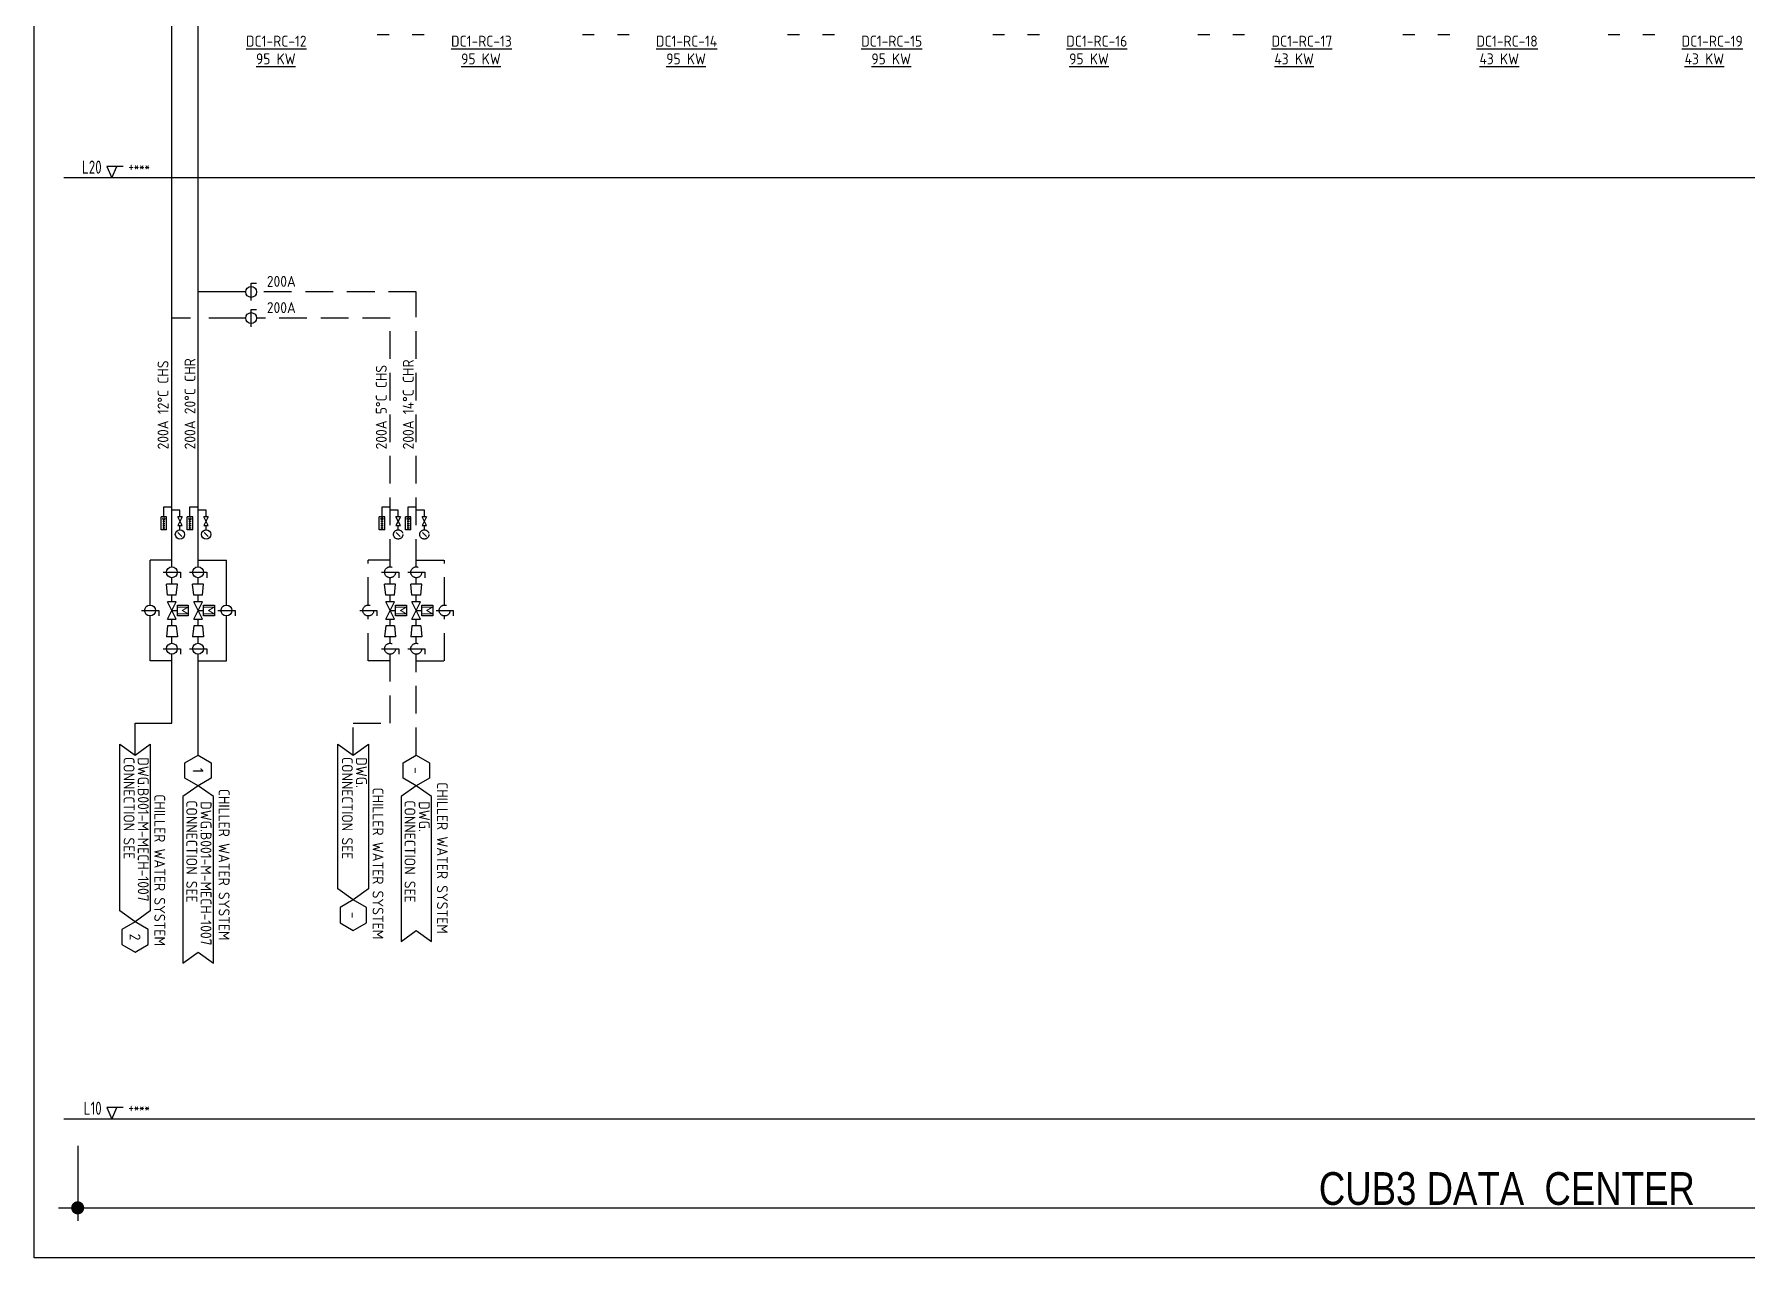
# Model space of a CAD drawing. Extents: x 41366 to 42076, y 84937 to 85507.
# Drawn here: x 41365.6 to 41757.9, y 84936.7 to 85216.9 of the extents above; entities that cross this region are included whole.
import ezdxf
from ezdxf.enums import TextEntityAlignment as Align

# ---------------------------------------------------------------- set-up
doc = ezdxf.new("R2010")
doc.units = 0
doc.header["$LTSCALE"] = 10
doc.linetypes.add('HIDDEN', pattern=[9.525, 6.35, -3.175])
for name, color, linetype in [('A-DETL-01', 1, 'Continuous'), ('DETL-TXT', 4, 'Continuous'), ('G-ANNO-TEXT', 3, 'Continuous'), ('M-CWTR-TEXT', 3, 'Continuous'), ('M-EQPM-TXT', 4, 'Continuous'), ('M-PIPE-CHWR20', 110, 'Continuous'), ('M-PIPE-CHWS12', 130, 'Continuous'), ('M-PIPE-FITTING', 2, 'Continuous')]:
    doc.layers.add(name, color=color, linetype=linetype)
doc.styles.add('AA-TXT', font='isocp.shx', dxfattribs={"width": 0.8, "bigfont": 'chineset.shx'})

# ---------------------------------------------------------------- blocks, each defined once
blk = doc.blocks.new('RISER-TXT')
at = {"layer": 'G-ANNO-TEXT'}
for p, q in [((-1.15, 2.64), (0, 0)), ((2.6, 2.64), (-1.15, 2.64)), ((0, 0), (1.15, 2.64))]:
    blk.add_line(p, q, dxfattribs=at)
at = {"layer": 'G-ANNO-TEXT', "style": 'AA-TXT', "width": 0.8}
blk.add_attdef('LEVEL', text='', height=3, dxfattribs=at).set_placement((-2.33, 0.96), align=Align.RIGHT)
blk.add_attdef('HIGEHT', (3.82, 1.42), '', height=2.5, dxfattribs=at)
blk = doc.blocks.new('_Dot')
at = {"color": 0, "linetype": 'ByBlock', "lineweight": -2}
blk.add_line((-0.5, 0), (-1, 0), dxfattribs=at)
at = {"color": 0, "linetype": 'ByBlock', "const_width": 0.5}
blk.add_lwpolyline([(-0.25, 0, 1), (0.25, 0, 1)], format="xyb", close=True, dxfattribs=at)

msp = doc.modelspace()

# ---------------------------------------------------------------- linework, layer by layer
at = {"color": 2}
for p, q in [((41375.52, 84962.28), (41375.52, 84945.11)), ((41371.16, 84948.11), (42063.05, 84948.11))]:
    msp.add_line(p, q, dxfattribs=at)
at = {"layer": 'A-DETL-01', "linetype": 'Continuous'}
for p, q in [((42070.96, 85184.03), (41372.34, 85184.03)), ((42070.96, 84968.46), (41372.34, 84968.46))]:
    msp.add_line(p, q, dxfattribs=at)
at = {"layer": 'DEFPOINTS', "color": 1}
msp.add_lwpolyline([(41365.57, 85507.15), (42076.35, 85507.15), (42076.35, 84936.69), (41365.57, 84936.69)], close=True, dxfattribs=at)
at = {"layer": 'DETL-TXT'}
for points in [[(41388.66, 85013.65), (41385.16, 85016.15), (41385.16, 85054.3), (41388.66, 85051.8), (41392.16, 85054.3), (41392.16, 85016.15), (41388.66, 85013.65)], [(41403.1, 85044.8), (41399.6, 85042.3), (41399.6, 85004.15), (41403.1, 85006.65), (41406.6, 85004.15), (41406.6, 85042.3), (41403.1, 85044.8)]]:
    msp.add_lwpolyline(points, dxfattribs=at)
for points in [[(41403.1, 85051.8), (41406.13, 85050.05), (41406.13, 85046.55), (41403.1, 85044.8), (41400.07, 85046.55), (41400.07, 85050.05)], [(41388.66, 85006.65), (41391.69, 85008.4), (41391.69, 85011.9), (41388.66, 85013.65), (41385.63, 85011.9), (41385.63, 85008.4)]]:
    msp.add_lwpolyline(points, close=True, dxfattribs=at)
at = {"layer": 'DETL-TXT', "color": 252, "linetype": 'HIDDEN'}
for points in [[(41438.66, 85018.65), (41435.16, 85021.15), (41435.16, 85054.3), (41438.66, 85051.8), (41442.16, 85054.3), (41442.16, 85021.15), (41438.66, 85018.65)], [(41453.1, 85044.8), (41449.6, 85042.3), (41449.6, 85009.15), (41453.1, 85011.65), (41456.6, 85009.15), (41456.6, 85042.3), (41453.1, 85044.8)]]:
    msp.add_lwpolyline(points, dxfattribs=at)
for points in [[(41453.1, 85051.8), (41456.13, 85050.05), (41456.13, 85046.55), (41453.1, 85044.8), (41450.07, 85046.55), (41450.07, 85050.05)], [(41438.66, 85011.65), (41441.69, 85013.4), (41441.69, 85016.9), (41438.66, 85018.65), (41435.63, 85016.9), (41435.63, 85013.4)]]:
    msp.add_lwpolyline(points, close=True, dxfattribs=at)
at = {"layer": 'M-PIPE-CHWR20', "ltscale": 0.1}
for p, q in [((41403.1, 85094.94), (41403.1, 85339.4)), ((41452.17, 85216.87), (41454.89, 85216.87)), ((41499.17, 85216.87), (41501.89, 85216.87)), ((41546.17, 85216.87), (41548.89, 85216.87)), ((41593.17, 85216.87), (41595.89, 85216.87)), ((41640.17, 85216.87), (41642.89, 85216.87)), ((41687.17, 85216.87), (41689.89, 85216.87)), ((41734.17, 85216.87), (41736.89, 85216.87)), ((41414.02, 85157.91), (41403.1, 85157.91)), ((41403.1, 85096.44), (41409.59, 85096.44)), ((41409.59, 85086.19), (41409.59, 85096.44)), ((41403.1, 85090.94), (41403.1, 85092.44)), ((41403.1, 85086.94), (41403.1, 85088.44)), ((41403.1, 85081.44), (41403.1, 85082.94)), ((41409.59, 85073.43), (41409.59, 85083.69)), ((41403.1, 85077.43), (41403.1, 85078.93)), ((41403.1, 85051.8), (41403.1, 85074.93)), ((41403.1, 85073.43), (41409.59, 85073.43))]:
    msp.add_line(p, q, dxfattribs=at)
at = {"layer": 'M-PIPE-CHWR20', "color": 252, "linetype": 'HIDDEN', "ltscale": 0.1}
for p, q in [((41453.1, 85157.91), (41416.52, 85157.91)), ((41453.1, 85094.94), (41453.1, 85157.91)), ((41453.1, 85096.44), (41459.59, 85096.44)), ((41459.59, 85086.19), (41459.59, 85096.44)), ((41453.1, 85090.94), (41453.1, 85092.44)), ((41453.1, 85086.94), (41453.1, 85088.44)), ((41453.1, 85081.44), (41453.1, 85082.94)), ((41459.59, 85073.43), (41459.59, 85083.69)), ((41453.1, 85077.43), (41453.1, 85078.93)), ((41453.1, 85051.8), (41453.1, 85074.93)), ((41453.1, 85073.43), (41459.59, 85073.43))]:
    msp.add_line(p, q, dxfattribs=at)
at = {"layer": 'M-PIPE-CHWS12', "ltscale": 0.1}
for p, q in [((41397.1, 85094.94), (41397.1, 85339.4)), ((41444.17, 85216.87), (41446.89, 85216.87)), ((41491.17, 85216.87), (41493.89, 85216.87)), ((41538.17, 85216.87), (41540.89, 85216.87)), ((41585.17, 85216.87), (41587.89, 85216.87)), ((41632.17, 85216.87), (41634.89, 85216.87)), ((41679.17, 85216.87), (41681.89, 85216.87)), ((41726.17, 85216.87), (41728.89, 85216.87)), ((41401.35, 85151.91), (41397.1, 85151.91)), ((41414.02, 85151.91), (41405.56, 85151.91)), ((41397.1, 85096.44), (41392.11, 85096.44)), ((41392.11, 85086.19), (41392.11, 85096.44)), ((41397.1, 85090.94), (41397.1, 85092.44)), ((41397.1, 85086.94), (41397.1, 85088.44)), ((41392.11, 85073.43), (41392.11, 85083.69)), ((41397.1, 85081.44), (41397.1, 85082.94)), ((41397.1, 85077.43), (41397.1, 85078.93)), ((41397.1, 85059.15), (41397.1, 85074.93)), ((41397.1, 85073.43), (41392.11, 85073.43)), ((41388.66, 85051.8), (41388.66, 85059.15)), ((41388.66, 85059.15), (41397.1, 85059.15))]:
    msp.add_line(p, q, dxfattribs=at)
at = {"layer": 'M-PIPE-CHWS12', "color": 252, "linetype": 'HIDDEN', "ltscale": 0.1}
for p, q in [((41447.1, 85151.91), (41416.52, 85151.91)), ((41447.1, 85094.94), (41447.1, 85151.91)), ((41447.1, 85096.44), (41442.11, 85096.44)), ((41442.11, 85086.19), (41442.11, 85096.44)), ((41447.1, 85090.94), (41447.1, 85092.44)), ((41447.1, 85086.94), (41447.1, 85088.44)), ((41442.11, 85073.43), (41442.11, 85083.69)), ((41447.1, 85081.44), (41447.1, 85082.94)), ((41447.1, 85077.43), (41447.1, 85078.93)), ((41447.1, 85059.15), (41447.1, 85074.93)), ((41447.1, 85073.43), (41442.11, 85073.43)), ((41438.66, 85051.8), (41438.66, 85059.15)), ((41438.66, 85059.15), (41447.1, 85059.15))]:
    msp.add_line(p, q, dxfattribs=at)
at = {"layer": 'M-PIPE-FITTING', "ltscale": 0.1}
for p, q in [((41415.27, 85159.89), (41416.52, 85159.89)), ((41415.27, 85155.94), (41415.27, 85159.89)), ((41415.27, 85153.89), (41416.52, 85153.89)), ((41415.27, 85149.94), (41415.27, 85153.89)), ((41395.88, 85106.42), (41394.63, 85106.42)), ((41394.63, 85103.41), (41394.63, 85106.42)), ((41395.25, 85106.42), (41395.25, 85108.65)), ((41395.25, 85108.65), (41397.1, 85108.65)), ((41395.88, 85103.41), (41395.88, 85106.42)), ((41398.95, 85107.93), (41397.1, 85107.93)), ((41399.45, 85106.42), (41398.45, 85106.42)), ((41399.45, 85106.42), (41398.45, 85104.42)), ((41399.45, 85104.42), (41398.45, 85106.42)), ((41398.95, 85106.42), (41398.95, 85107.93)), ((41401.88, 85106.42), (41400.63, 85106.42)), ((41400.63, 85103.41), (41400.63, 85106.42)), ((41401.25, 85106.42), (41401.25, 85108.65)), ((41401.25, 85108.65), (41403.1, 85108.65)), ((41401.88, 85103.41), (41401.88, 85106.42)), ((41404.95, 85107.93), (41403.1, 85107.93)), ((41405.45, 85106.42), (41404.45, 85106.42)), ((41405.45, 85106.42), (41404.45, 85104.42)), ((41405.45, 85104.42), (41404.45, 85106.42)), ((41404.95, 85106.42), (41404.95, 85107.93)), ((41395.88, 85103.41), (41394.63, 85103.41)), ((41395.51, 85105.32), (41395, 85105.32)), ((41395.51, 85104.82), (41395, 85104.82)), ((41395.51, 85104.31), (41395, 85104.31)), ((41395.51, 85103.81), (41395, 85103.81)), ((41395.25, 85103.67), (41395.25, 85105.74)), ((41398.45, 85104.42), (41399.45, 85104.42)), ((41398.49, 85102.82), (41399.41, 85101.9)), ((41398.95, 85103.42), (41398.95, 85104.42)), ((41401.88, 85103.41), (41400.63, 85103.41)), ((41401.51, 85105.32), (41401, 85105.32)), ((41401.51, 85104.82), (41401, 85104.82)), ((41401.51, 85104.31), (41401, 85104.31)), ((41401.51, 85103.81), (41401, 85103.81)), ((41401.25, 85103.67), (41401.25, 85105.74)), ((41404.45, 85104.42), (41405.45, 85104.42)), ((41404.49, 85102.82), (41405.41, 85101.9)), ((41404.95, 85103.42), (41404.95, 85104.42)), ((41395.13, 85093.69), (41399.08, 85093.69)), ((41396.1, 85088.44), (41395.85, 85090.94)), ((41398.36, 85090.94), (41395.85, 85090.94)), ((41398.11, 85088.44), (41398.36, 85090.94)), ((41399.08, 85093.69), (41399.08, 85092.44)), ((41401.13, 85093.69), (41405.08, 85093.69)), ((41402.1, 85088.44), (41401.85, 85090.94)), ((41404.36, 85090.94), (41401.85, 85090.94)), ((41404.11, 85088.44), (41404.36, 85090.94)), ((41405.08, 85093.69), (41405.08, 85092.44)), ((41398.11, 85088.44), (41396.1, 85088.44)), ((41398.1, 85086.94), (41396.1, 85086.94)), ((41396.1, 85082.94), (41398.1, 85086.94)), ((41398.1, 85082.94), (41396.1, 85086.94)), ((41404.11, 85088.44), (41402.1, 85088.44)), ((41404.1, 85086.94), (41402.1, 85086.94)), ((41402.1, 85082.94), (41404.1, 85086.94)), ((41404.1, 85082.94), (41402.1, 85086.94)), ((41390.14, 85084.94), (41394.09, 85084.94)), ((41394.09, 85084.94), (41394.09, 85083.68)), ((41396.1, 85082.94), (41398.1, 85082.94)), ((41397.1, 85084.94), (41398.37, 85084.94)), ((41402.1, 85082.94), (41404.1, 85082.94)), ((41403.1, 85084.94), (41404.37, 85084.94)), ((41407.62, 85084.94), (41411.57, 85084.94)), ((41411.57, 85084.94), (41411.57, 85083.68)), ((41396.1, 85081.44), (41395.85, 85078.93)), ((41398.36, 85078.93), (41395.85, 85078.93)), ((41398.11, 85081.44), (41396.1, 85081.44)), ((41398.11, 85081.44), (41398.36, 85078.93)), ((41402.1, 85081.44), (41401.85, 85078.93)), ((41404.36, 85078.93), (41401.85, 85078.93)), ((41404.11, 85081.44), (41402.1, 85081.44)), ((41404.11, 85081.44), (41404.36, 85078.93)), ((41395.13, 85076.18), (41399.08, 85076.18)), ((41399.08, 85076.18), (41399.08, 85074.93)), ((41401.13, 85076.18), (41405.08, 85076.18)), ((41405.08, 85076.18), (41405.08, 85074.93))]:
    msp.add_line(p, q, dxfattribs=at)
at = {"layer": 'M-PIPE-FITTING', "color": 252, "linetype": 'HIDDEN', "ltscale": 0.1}
for p, q in [((41445.88, 85106.42), (41444.63, 85106.42)), ((41444.63, 85103.41), (41444.63, 85106.42)), ((41445.25, 85106.42), (41445.25, 85108.65)), ((41445.25, 85108.65), (41447.1, 85108.65)), ((41445.88, 85103.41), (41445.88, 85106.42)), ((41448.95, 85107.93), (41447.1, 85107.93)), ((41449.45, 85106.42), (41448.45, 85106.42)), ((41449.45, 85106.42), (41448.45, 85104.42)), ((41449.45, 85104.42), (41448.45, 85106.42)), ((41448.95, 85106.42), (41448.95, 85107.93)), ((41451.88, 85106.42), (41450.63, 85106.42)), ((41450.63, 85103.41), (41450.63, 85106.42)), ((41451.25, 85106.42), (41451.25, 85108.65)), ((41451.25, 85108.65), (41453.1, 85108.65)), ((41451.88, 85103.41), (41451.88, 85106.42)), ((41454.95, 85107.93), (41453.1, 85107.93)), ((41455.45, 85106.42), (41454.45, 85106.42)), ((41455.45, 85106.42), (41454.45, 85104.42)), ((41455.45, 85104.42), (41454.45, 85106.42)), ((41454.95, 85106.42), (41454.95, 85107.93)), ((41445.88, 85103.41), (41444.63, 85103.41)), ((41445.51, 85105.32), (41445, 85105.32)), ((41445.51, 85104.82), (41445, 85104.82)), ((41445.51, 85104.31), (41445, 85104.31)), ((41445.51, 85103.81), (41445, 85103.81)), ((41445.25, 85103.67), (41445.25, 85105.74)), ((41448.45, 85104.42), (41449.45, 85104.42)), ((41448.49, 85102.82), (41449.41, 85101.9)), ((41448.95, 85103.42), (41448.95, 85104.42)), ((41451.88, 85103.41), (41450.63, 85103.41)), ((41451.51, 85105.32), (41451, 85105.32)), ((41451.51, 85104.82), (41451, 85104.82)), ((41451.51, 85104.31), (41451, 85104.31)), ((41451.51, 85103.81), (41451, 85103.81)), ((41451.25, 85103.67), (41451.25, 85105.74)), ((41454.45, 85104.42), (41455.45, 85104.42)), ((41454.49, 85102.82), (41455.41, 85101.9)), ((41454.95, 85103.42), (41454.95, 85104.42)), ((41445.13, 85093.69), (41449.08, 85093.69)), ((41446.1, 85088.44), (41445.85, 85090.94)), ((41448.36, 85090.94), (41445.85, 85090.94)), ((41448.11, 85088.44), (41448.36, 85090.94)), ((41449.08, 85093.69), (41449.08, 85092.44)), ((41451.13, 85093.69), (41455.08, 85093.69)), ((41452.1, 85088.44), (41451.85, 85090.94)), ((41454.36, 85090.94), (41451.85, 85090.94)), ((41454.11, 85088.44), (41454.36, 85090.94)), ((41455.08, 85093.69), (41455.08, 85092.44)), ((41448.11, 85088.44), (41446.1, 85088.44)), ((41448.1, 85086.94), (41446.1, 85086.94)), ((41446.1, 85082.94), (41448.1, 85086.94)), ((41448.1, 85082.94), (41446.1, 85086.94)), ((41454.11, 85088.44), (41452.1, 85088.44)), ((41454.1, 85086.94), (41452.1, 85086.94)), ((41452.1, 85082.94), (41454.1, 85086.94)), ((41454.1, 85082.94), (41452.1, 85086.94)), ((41440.14, 85084.94), (41444.09, 85084.94)), ((41444.09, 85084.94), (41444.09, 85083.68)), ((41446.1, 85082.94), (41448.1, 85082.94)), ((41447.1, 85084.94), (41448.37, 85084.94)), ((41452.1, 85082.94), (41454.1, 85082.94)), ((41453.1, 85084.94), (41454.37, 85084.94)), ((41457.62, 85084.94), (41461.57, 85084.94)), ((41461.57, 85084.94), (41461.57, 85083.68)), ((41446.1, 85081.44), (41445.85, 85078.93)), ((41448.36, 85078.93), (41445.85, 85078.93)), ((41448.11, 85081.44), (41446.1, 85081.44)), ((41448.11, 85081.44), (41448.36, 85078.93)), ((41452.1, 85081.44), (41451.85, 85078.93)), ((41454.36, 85078.93), (41451.85, 85078.93)), ((41454.11, 85081.44), (41452.1, 85081.44)), ((41454.11, 85081.44), (41454.36, 85078.93)), ((41445.13, 85076.18), (41449.08, 85076.18)), ((41449.08, 85076.18), (41449.08, 85074.93)), ((41451.13, 85076.18), (41455.08, 85076.18)), ((41455.08, 85076.18), (41455.08, 85074.93))]:
    msp.add_line(p, q, dxfattribs=at)
at = {"layer": 'M-PIPE-FITTING', "ltscale": 0.1}
for points in [[(41398.37, 85086.19), (41400.87, 85086.19), (41400.87, 85083.69), (41398.37, 85083.69)], [(41404.37, 85086.19), (41406.87, 85086.19), (41406.87, 85083.69), (41404.37, 85083.69)]]:
    msp.add_lwpolyline(points, close=True, dxfattribs=at)
at = {"layer": 'M-PIPE-FITTING', "color": 252, "linetype": 'HIDDEN', "ltscale": 0.1}
for points in [[(41448.37, 85086.19), (41450.87, 85086.19), (41450.87, 85083.69), (41448.37, 85083.69)], [(41454.37, 85086.19), (41456.87, 85086.19), (41456.87, 85083.69), (41454.37, 85083.69)]]:
    msp.add_lwpolyline(points, close=True, dxfattribs=at)
at = {"layer": 'M-PIPE-FITTING', "ltscale": 0.1}
for centre, radius in [((41415.27, 85157.91), 1.25), ((41415.27, 85151.91), 1.25), ((41395.25, 85105.96), 0.223), ((41401.25, 85105.96), 0.223), ((41398.95, 85102.36), 1.06), ((41404.95, 85102.36), 1.06), ((41397.1, 85093.69), 1.25), ((41403.1, 85093.69), 1.25), ((41392.11, 85084.94), 1.25), ((41409.59, 85084.94), 1.25), ((41397.1, 85076.18), 1.25), ((41403.1, 85076.18), 1.25)]:
    msp.add_circle(centre, radius, dxfattribs=at)
at = {"layer": 'M-PIPE-FITTING', "color": 252, "linetype": 'HIDDEN', "ltscale": 0.1}
for centre, radius in [((41445.25, 85105.96), 0.223), ((41451.25, 85105.96), 0.223), ((41448.95, 85102.36), 1.06), ((41454.95, 85102.36), 1.06), ((41447.1, 85093.69), 1.25), ((41453.1, 85093.69), 1.25), ((41442.11, 85084.94), 1.25), ((41459.59, 85084.94), 1.25), ((41447.1, 85076.18), 1.25), ((41453.1, 85076.18), 1.25)]:
    msp.add_circle(centre, radius, dxfattribs=at)

# ---------------------------------------------------------------- block references
for p, values in [((41383.34, 85184.03), {'HIGEHT': '+***', 'LEVEL': 'L20'}), ((41383.34, 84968.46), {'HIGEHT': '+***', 'LEVEL': 'L10'})]:
    msp.add_blockref('RISER-TXT', p).add_auto_attribs(values)
at = {"color": 2, "xscale": 3, "yscale": 3, "zscale": 3, "rotation": 180}
msp.add_blockref('_Dot', (41375.52, 84948.11), dxfattribs=at)

# ---------------------------------------------------------------- texts
at = {"color": 4, "insert": (41702.97, 84952.49), "char_height": 7.5, "attachment_point": 5, "style": 'AA-TXT'}
msp.add_mtext('\\A1;{\\fArial|b0|i0|c0|p34;CUB3 DATA  CENTER}', dxfattribs=at)
at = {"layer": 'DETL-TXT', "style": 'AA-TXT'}
for p in [(41418.86, 85159.07), (41418.86, 85153.07)]:
    msp.add_text('200A', height=2.5, dxfattribs=at).set_placement(p)
for s, rotation, p in [('200A 12%%DC CHS', 90, (41396.33, 85121.84)), ('200A 20%%DC CHR', 90, (41402.51, 85121.84)), ('CONNECTION SEE', 270, (41386.04, 85051.37)), ('DWG.B001-M-MECH-1007', 270, (41389.29, 85051.29)), ('CONNECTION SEE', 270, (41400.4, 85041.44)), ('DWG.B001-M-MECH-1007', 270, (41403.68, 85041.23))]:
    msp.add_text(s, height=2.5, rotation=rotation, dxfattribs=at).set_placement(p)
at = {"layer": 'DETL-TXT', "color": 252, "linetype": 'HIDDEN', "style": 'AA-TXT'}
for s, rotation, p in [('200A 14%%DC CHR', 90, (41452.51, 85121.84)), ('200A 5%%DC CHS', 90, (41446.33, 85121.84)), ('CONNECTION SEE', 270, (41436.04, 85051.37)), ('DWG. ', 270, (41439.29, 85051.29)), ('CONNECTION SEE', 270, (41450.4, 85041.44)), ('DWG. ', 270, (41453.68, 85041.23))]:
    msp.add_text(s, height=2.5, rotation=rotation, dxfattribs=at).set_placement(p)
at = {"layer": 'DETL-TXT', "style": 'AA-TXT'}
for s, p in [('1', (41403.1, 85048.3)), ('2', (41388.66, 85010.15))]:
    msp.add_text(s, height=2.5, rotation=270, dxfattribs=at).set_placement(p, align=Align.MIDDLE)
at = {"layer": 'DETL-TXT', "color": 252, "linetype": 'HIDDEN', "style": 'AA-TXT'}
for p in [(41453.1, 85048.3), (41438.66, 85015.15)]:
    msp.add_text('-', height=2.5, rotation=270, dxfattribs=at).set_placement(p, align=Align.MIDDLE)
at = {"layer": 'M-CWTR-TEXT', "style": 'AA-TXT'}
for p in [(41407.82, 85009.34), (41393.07, 85008.09)]:
    msp.add_text('CHILLER WATER SYSTEM', height=2.5, rotation=270, dxfattribs=at).set_placement(p, align=Align.RIGHT)
at = {"layer": 'M-CWTR-TEXT', "color": 252, "linetype": 'HIDDEN', "style": 'AA-TXT'}
for p in [(41443.07, 85009.63), (41457.82, 85010.88)]:
    msp.add_text('CHILLER WATER SYSTEM', height=2.5, rotation=270, dxfattribs=at).set_placement(p, align=Align.RIGHT)
at = {"layer": 'M-EQPM-TXT', "style": 'AA-TXT'}
for s, p in [('%%UDC1-RC-12', (41421.03, 85215.35)), ('%%UDC1-RC-13', (41468.03, 85215.35)), ('%%UDC1-RC-14', (41515.03, 85215.35)), ('%%UDC1-RC-15', (41562.03, 85215.35)), ('%%UDC1-RC-16', (41609.03, 85215.35)), ('%%UDC1-RC-17', (41656.03, 85215.35)), ('%%UDC1-RC-18', (41703.03, 85215.35)), ('%%UDC1-RC-19', (41750.03, 85215.35)), ('%%U95 KW', (41420.92, 85211.29)), ('%%U95 KW', (41467.92, 85211.29)), ('%%U95 KW', (41514.92, 85211.29)), ('%%U95 KW', (41561.92, 85211.29)), ('%%U95 KW', (41607.24, 85211.29)), ('%%U43 KW', (41654.24, 85211.29)), ('%%U43 KW', (41701.24, 85211.29)), ('%%U43 KW', (41748.24, 85211.29))]:
    msp.add_text(s, height=2.5, dxfattribs=at).set_placement(p, align=Align.MIDDLE)
at = {"layer": 'M-PIPE-FITTING', "ltscale": 0.1, "style": 'AA-TXT'}
for p in [(41399.62, 85084.94), (41405.62, 85084.94)]:
    msp.add_text('M', height=2.5, rotation=270, dxfattribs=at).set_placement(p, align=Align.MIDDLE)
at = {"layer": 'M-PIPE-FITTING', "color": 252, "linetype": 'HIDDEN', "ltscale": 0.1, "style": 'AA-TXT'}
for p in [(41449.62, 85084.94), (41455.62, 85084.94)]:
    msp.add_text('M', height=2.5, rotation=270, dxfattribs=at).set_placement(p, align=Align.MIDDLE)

doc.saveas('drawing.dxf')
